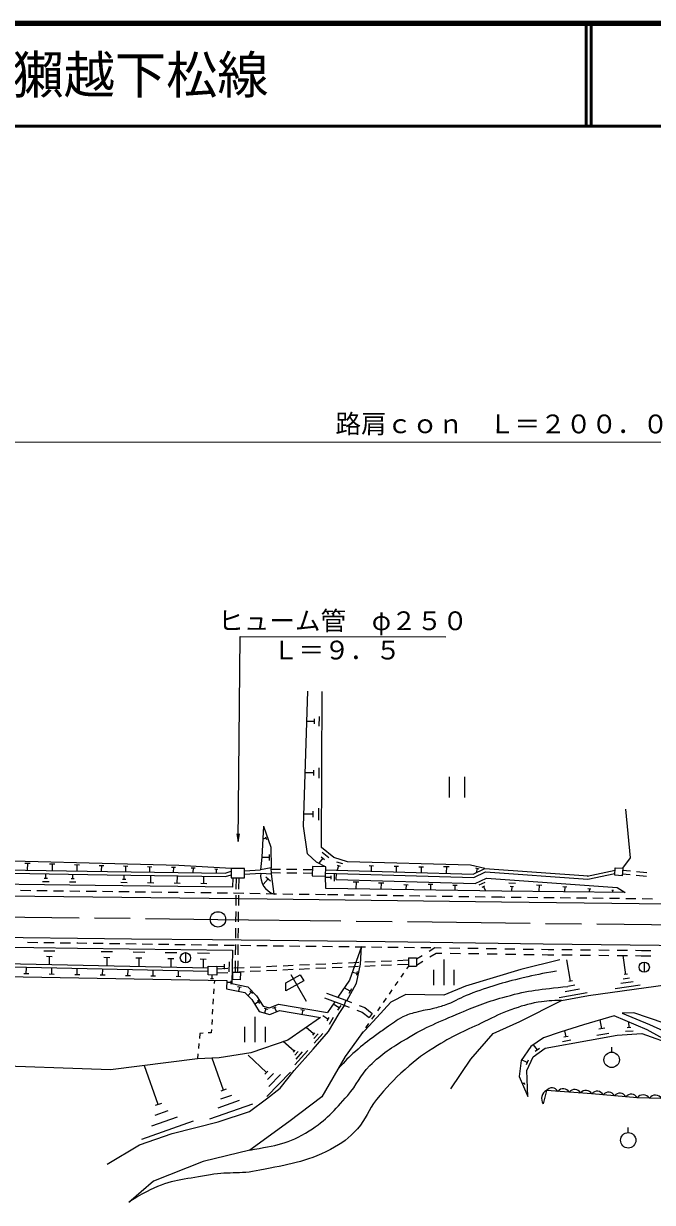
# Model space of a CAD drawing. Units: millimetres, scale not verified. Extents: x 40000 to 680000, y 20000 to 380000.
# Drawn here: x 242812 to 304230, y 264916 to 380000 of the extents above; entities that cross this region are included whole.
import ezdxf
from ezdxf.enums import TextEntityAlignment as Align

# ---------------------------------------------------------------- set-up
doc = ezdxf.new("R2010")
doc.units = ezdxf.units.MM
doc.header["$LTSCALE"] = 1000
doc.linetypes.add('CHAIN', pattern=[18.5, 12, -1.5, 3.5, -1.5])
for name, color, linetype, lineweight in [('M-BGD', 7, 'Continuous', 25), ('M-BMK', 2, 'CHAIN', 13), ('M-BMK-SRVR', 3, 'Continuous', 25), ('M-STR-HTXT', 7, 'Continuous', 13), ('M-STR-STRC', 7, 'Continuous', 25), ('M-TTL', 2, 'Continuous', 140), ('M-TTL-LINE', 7, 'Continuous', 50)]:
    doc.layers.add(name, color=color, linetype=linetype, lineweight=lineweight)
doc.layers.add('M-TTL-TXT', color=7, linetype='Continuous')
doc.styles.add('ＭＳ ゴシック', font='')
doc.styles.get('ＭＳ ゴシック').set_extended_font_data('MS Gothic')

# ---------------------------------------------------------------- blocks, each defined once
blk = doc.blocks.new('open_arrow')
at = {"color": 0, "linetype": 'Continuous', "lineweight": -2}
blk.add_lwpolyline([(7.5, 1.25), (0, 0), (7.5, -1.25)], dxfattribs=at)

msp = doc.modelspace()

# ---------------------------------------------------------------- linework, layer by layer
at = {"layer": 'M-BGD'}
for p, q in [((271194, 311878), (270487, 311881)), ((271195, 312114), (271193, 311642)), ((271668, 312347), (271663, 311405)), ((271644, 307357), (271640, 306349)), ((271138, 306856), (270382, 306859)), ((271139, 307108), (271137, 306603)), ((284376, 306460), (284375, 304460)), ((285876, 306459), (285875, 304459)), ((271051, 302820), (270193, 302824)), ((271052, 303106), (271050, 302534)), ((271626, 303389), (271621, 302245)), ((266236, 301633), (266076, 298613)), ((266484, 300467), (266169, 300369)), ((266445, 300593), (266523, 300341)), ((266076, 298613), (265963, 297387)), ((266801, 298597), (266073, 298583)), ((266795, 298888), (266806, 298306)), ((272044, 298521), (271637, 298030)), ((271880, 298656), (272207, 298385)), ((271988, 299119), (272642, 298577)), ((273380, 298180), (273977, 297988)), ((242921, 298036), (243456, 298022)), ((243189, 298029), (243171, 297360)), ((244991, 296538), (244997, 297010)), ((245357, 297978), (245877, 297964)), ((245617, 297971), (245600, 297320)), ((247612, 296501), (247618, 296967)), ((247781, 297897), (248269, 297884)), ((248025, 297890), (248009, 297281)), ((250184, 297819), (250641, 297807)), ((250413, 297813), (250397, 297242)), ((252559, 297765), (253003, 297753)), ((252781, 297759), (252766, 297205)), ((254918, 297698), (255337, 297687)), ((255127, 297693), (255113, 297169)), ((257252, 297641), (257653, 297630)), ((257452, 297635), (257439, 297134)), ((259194, 297586), (259571, 297565)), ((259383, 297576), (259356, 297104)), ((261478, 297467), (261788, 297449)), ((261633, 297458), (261611, 297070)), ((264387, 296967), (265983, 297067)), ((264389, 297288), (265963, 297387)), ((266993, 297465), (267907, 297455)), ((267013, 297115), (267913, 297105)), ((267278, 295015), (267020, 296990)), ((268506, 297449), (269506, 297439)), ((268513, 297099), (269513, 297089)), ((270106, 297433), (271019, 297423)), ((270113, 297083), (271013, 297073)), ((272318, 297369), (273375, 297354)), ((273152, 296973), (273161, 296294)), ((273353, 296435), (273370, 297034)), ((273433, 297834), (273731, 297738)), ((273582, 297786), (273438, 297338)), ((276554, 297801), (276993, 297790)), ((276773, 297796), (276759, 297247)), ((278991, 297739), (279434, 297728)), ((279212, 297733), (279198, 297179)), ((281431, 297677), (281878, 297665)), ((281655, 297671), (281641, 297112)), ((283840, 297711), (284368, 297698)), ((284104, 297705), (284087, 297044)), ((286954, 297567), (287283, 297489)), ((287119, 297528), (287021, 297117)), ((297853, 296782), (300578, 297368)), ((301289, 296995), (302045, 296924)), ((301312, 297344), (302074, 297272)), ((302671, 297216), (303667, 297122)), ((245302, 296220), (244673, 296228)), ((245148, 296537), (244834, 296540)), ((247918, 296187), (247297, 296195)), ((247767, 296500), (247457, 296503)), ((252934, 296125), (252328, 296133)), ((252786, 296430), (252483, 296434)), ((252634, 296432), (252640, 296887)), ((255530, 296094), (254930, 296101)), ((255230, 296097), (255239, 296847)), ((258120, 296062), (257527, 296070)), ((257823, 296066), (257832, 296807)), ((260703, 296031), (260117, 296038)), ((260410, 296035), (260419, 296768)), ((263253, 295700), (263283, 296599)), ((263591, 295503), (263604, 296616)), ((263841, 295499), (263854, 296614)), ((266698, 296507), (266205, 295952)), ((266476, 296705), (266921, 296310)), ((272323, 295550), (272306, 296778)), ((272817, 296629), (272308, 296622)), ((272815, 296799), (272820, 296459)), ((275000, 296222), (275565, 296206)), ((275282, 296214), (275262, 295508)), ((277481, 296121), (277995, 296107)), ((277738, 296114), (277720, 295472)), ((279963, 295945), (280364, 295933)), ((280164, 295939), (280149, 295437)), ((282336, 295987), (282799, 295974)), ((282568, 295981), (282551, 295403)), ((284731, 295898), (285150, 295886)), ((284940, 295892), (284925, 295369)), ((287312, 295906), (287885, 296176)), ((287590, 295687), (287877, 295822)), ((290210, 296121), (290854, 296075)), ((290348, 295787), (290670, 295764)), ((290509, 295776), (290474, 295292)), ((292914, 295927), (293429, 295889)), ((293171, 295908), (293125, 295263)), ((302642, 296867), (303638, 296774)), ((243521, 295342), (242521, 295355)), ((245121, 295322), (244121, 295335)), ((246721, 295302), (245721, 295315)), ((248321, 295282), (247321, 295295)), ((249784, 295263), (248921, 295274)), ((249921, 295262), (249784, 295263)), ((251520, 295242), (250521, 295255)), ((253120, 295223), (252120, 295235)), ((254720, 295204), (253720, 295216)), ((256320, 295184), (255320, 295196)), ((257920, 295165), (256920, 295177)), ((259520, 295145), (258520, 295157)), ((261120, 295126), (260120, 295138)), ((262720, 295106), (261720, 295119)), ((264319, 295077), (263320, 295099)), ((263573, 293903), (263584, 294903)), ((263823, 293899), (263834, 294899)), ((265919, 295043), (264919, 295065)), ((267278, 295015), (266519, 295031)), ((267519, 295011), (267278, 295015)), ((269119, 294991), (268119, 295004)), ((270718, 294970), (269718, 294983)), ((272316, 294949), (271318, 294962)), ((272315, 294950), (272316, 294949)), ((289518, 295303), (272323, 295550)), ((273511, 294933), (272511, 294947)), ((275111, 294910), (274111, 294924)), ((276711, 294887), (275711, 294901)), ((278311, 294864), (277311, 294878)), ((279910, 294841), (278911, 294855)), ((281510, 294818), (280510, 294832)), ((283110, 294795), (282110, 294809)), ((284710, 294772), (283710, 294786)), ((286310, 294749), (285310, 294763)), ((287910, 294726), (286910, 294740)), ((287734, 295755), (287936, 295325)), ((289509, 294703), (288510, 294717)), ((289826, 294699), (289509, 294703)), ((301580, 295171), (289516, 295303)), ((291426, 294682), (290426, 294693)), ((293025, 294664), (292025, 294675)), ((294625, 294647), (293625, 294658)), ((296225, 294629), (295225, 294640)), ((295485, 295742), (295879, 295713)), ((295682, 295728), (295647, 295236)), ((297825, 294612), (296825, 294623)), ((297932, 295566), (298209, 295546)), ((298070, 295556), (298045, 295210)), ((300259, 295399), (300425, 295387)), ((300342, 295393), (300327, 295185)), ((300783, 295662), (301580, 295171)), ((272015, 294430), (272016, 294429)), ((299425, 294595), (298425, 294606)), ((300742, 294580), (300025, 294588)), ((301025, 294577), (300742, 294580)), ((302625, 294555), (301625, 294569)), ((304225, 294534), (303225, 294547)), ((263555, 292303), (263566, 293303)), ((263805, 292299), (263816, 293299)), ((263537, 290703), (263548, 291703)), ((263787, 290699), (263798, 291699)), ((243199, 290312), (244199, 290299)), ((244799, 290292), (245799, 290279)), ((246399, 290272), (247399, 290259)), ((247999, 290252), (248101, 290250)), ((248101, 290250), (248999, 290237)), ((249598, 290228), (250598, 290214)), ((251198, 290205), (252198, 290190)), ((252798, 290181), (253798, 290167)), ((254398, 290158), (255398, 290143)), ((255998, 290134), (256998, 290120)), ((257598, 290111), (258597, 290096)), ((259197, 290087), (260197, 290072)), ((260797, 290064), (261797, 290049)), ((262397, 290040), (263225, 290028)), ((263225, 290028), (263397, 290026)), ((263519, 289103), (263530, 290103)), ((263769, 289100), (263780, 290100)), ((263997, 290019), (264997, 290006)), ((244791, 289492), (245879, 289478)), ((245056, 288944), (245600, 288937)), ((245328, 288941), (245318, 288124)), ((250391, 289417), (251514, 289400)), ((253506, 289371), (254646, 289354)), ((256637, 289325), (257794, 289308)), ((258622, 289303), (258622, 288303)), ((259786, 289278), (260960, 289261)), ((263218, 289528), (263139, 286289)), ((265597, 289999), (266597, 289987)), ((267197, 289980), (268197, 289967)), ((268797, 289960), (269796, 289948)), ((270396, 289941), (271396, 289928)), ((271996, 289921), (272996, 289909)), ((273596, 289902), (274596, 289889)), ((275196, 289882), (276196, 289870)), ((276796, 289863), (277796, 289850)), ((278396, 289843), (279396, 289831)), ((279996, 289824), (280996, 289812)), ((281200, 288692), (281748, 289030)), ((281596, 289804), (282596, 289792)), ((282429, 289450), (282977, 289787)), ((282500, 288882), (283120, 289265)), ((282977, 289787), (283607, 289778)), ((283120, 289265), (283676, 289257)), ((284407, 289765), (285407, 289750)), ((284475, 289244), (285475, 289229)), ((286207, 289738), (287207, 289722)), ((286275, 289217), (287275, 289201)), ((288007, 289710), (289006, 289695)), ((288075, 289189), (289075, 289173)), ((289806, 289682), (290806, 289667)), ((289875, 289161), (290875, 289146)), ((291606, 289655), (292606, 289639)), ((291675, 289133), (292675, 289118)), ((293406, 289627), (294036, 289617)), ((293474, 289106), (294030, 289097)), ((294030, 289097), (294585, 289092)), ((294036, 289617), (294592, 289612)), ((295385, 289083), (296385, 289073)), ((295391, 289603), (296391, 289593)), ((297185, 289065), (298185, 289055)), ((297191, 289585), (298191, 289575)), ((298985, 289047), (299985, 289037)), ((298991, 289567), (299991, 289557)), ((300785, 289029), (301785, 289019)), ((300791, 289549), (301791, 289539)), ((301632, 287180), (301372, 289023)), ((302585, 289011), (303140, 289005)), ((302591, 289530), (303146, 289525)), ((303140, 289005), (304068, 288992)), ((303146, 289525), (304074, 289512)), ((243073, 287228), (243084, 287852)), ((245565, 287182), (245577, 287798)), ((248052, 287137), (248063, 287745)), ((250663, 288851), (251225, 288842)), ((250944, 288847), (250932, 288004)), ((253782, 288796), (254352, 288788)), ((254067, 288792), (254055, 287937)), ((256918, 288742), (257497, 288733)), ((257207, 288738), (257195, 287870)), ((260071, 288687), (260658, 288678)), ((260364, 288683), (260351, 287802)), ((261689, 287728), (262756, 287777)), ((262405, 287927), (261694, 287945)), ((262410, 288164), (262399, 287690)), ((262890, 288390), (262867, 287442)), ((263355, 287805), (264354, 287851)), ((263500, 287391), (263512, 288503)), ((263750, 287385), (263762, 288500)), ((264953, 287879), (265952, 287925)), ((266552, 287952), (267550, 287999)), ((268150, 288026), (269149, 288072)), ((269743, 287699), (270742, 287745)), ((269748, 288100), (270747, 288146)), ((271341, 287773), (272340, 287819)), ((271346, 288174), (272345, 288220)), ((272940, 287847), (273938, 287893)), ((272945, 288248), (273944, 288294)), ((274538, 287921), (275537, 287967)), ((274543, 288321), (275542, 288367)), ((276136, 287994), (277135, 288041)), ((276141, 288395), (277140, 288441)), ((277734, 288068), (278733, 288114)), ((277740, 288469), (278739, 288515)), ((279333, 288142), (280403, 288191)), ((279338, 288543), (280405, 288592)), ((280403, 287992), (280215, 287722)), ((280405, 288792), (280403, 287992)), ((280403, 287992), (281198, 287989)), ((280405, 288792), (281200, 288789)), ((281200, 288789), (281198, 287989)), ((281198, 288080), (281819, 288463)), ((283849, 288636), (283848, 286136)), ((296241, 286522), (295874, 288588)), ((303431, 288381), (303430, 287381)), ((243322, 287223), (242823, 287232)), ((245812, 287178), (245319, 287187)), ((248295, 287132), (247809, 287141)), ((250773, 287087), (250292, 287096)), ((250532, 287091), (250543, 287692)), ((253243, 287042), (252769, 287050)), ((253006, 287046), (253017, 287639)), ((255708, 286997), (255240, 287005)), ((255474, 287001), (255485, 287586)), ((258167, 286952), (257705, 286960)), ((257936, 286956), (257946, 287534)), ((261375, 286731), (261067, 286737)), ((261221, 286734), (261228, 287119)), ((261451, 286592), (261432, 286282)), ((261680, 287327), (262750, 287377)), ((262655, 286570), (262635, 285772)), ((263350, 287404), (264349, 287450)), ((264948, 287478), (265947, 287524)), ((266546, 287552), (267545, 287598)), ((268145, 287626), (269144, 287672)), ((268439, 286367), (269826, 287146)), ((270431, 284546), (268959, 287147)), ((269826, 287146), (270172, 286539)), ((275372, 287274), (274915, 287367)), ((275409, 287457), (275335, 287092)), ((279930, 287311), (279645, 286901)), ((282849, 287636), (282848, 286136)), ((284849, 287635), (284848, 286135)), ((301997, 286814), (301383, 286727)), ((301786, 287202), (301479, 287159)), ((261401, 285783), (261371, 285284)), ((263057, 286388), (262650, 286385)), ((263056, 286550), (263058, 286225)), ((263715, 286002), (264062, 285928)), ((263889, 285965), (263797, 285531)), ((265046, 285431), (264717, 285099)), ((264913, 285563), (265179, 285299)), ((270172, 286539), (268437, 285564)), ((268437, 285564), (268439, 286367)), ((274722, 285536), (274133, 285859)), ((274851, 285772), (274593, 285301)), ((278790, 285669), (278505, 285258)), ((279360, 286490), (279075, 286079)), ((297093, 285726), (295715, 285481)), ((296667, 286124), (295978, 286001)), ((296413, 286552), (296069, 286491)), ((303034, 286125), (300577, 285779)), ((302362, 286448), (301134, 286275)), ((261340, 284785), (261309, 284286)), ((265764, 284497), (265391, 284260)), ((265670, 284646), (265859, 284348)), ((272214, 284878), (274108, 284183)), ((272386, 285348), (274280, 284652)), ((273209, 284513), (272482, 283453)), ((273635, 283908), (273046, 284276)), ((274280, 284652), (274108, 284183)), ((274280, 284652), (274832, 284437)), ((278219, 284847), (277934, 284436)), ((297863, 285389), (295108, 284900)), ((261279, 283787), (261248, 283288)), ((266309, 283895), (266660, 283795)), ((266484, 283845), (266359, 283406)), ((267163, 283879), (267498, 284017)), ((267331, 283948), (267504, 283529)), ((269901, 283743), (270254, 283682)), ((270078, 283713), (270002, 283270)), ((272524, 282820), (272028, 283117)), ((273782, 284143), (273487, 283672)), ((274098, 284187), (274616, 283984)), ((275361, 283693), (275879, 283490)), ((275577, 284145), (276129, 283930)), ((275879, 283490), (276565, 282956)), ((276129, 283930), (276872, 283350)), ((276872, 283350), (276565, 282956)), ((277079, 283204), (276794, 282793)), ((277649, 284026), (277364, 283615)), ((261217, 282789), (261187, 282290)), ((264401, 282048), (264400, 280548)), ((265401, 283047), (265400, 280547)), ((266401, 282047), (266400, 280547)), ((271130, 281360), (270409, 281995)), ((272623, 282985), (272425, 282655)), ((273052, 282953), (272656, 282292)), ((276509, 282383), (276223, 281972)), ((299287, 281878), (299139, 282748)), ((302131, 281994), (301763, 281969)), ((301947, 281981), (301910, 282534)), ((260039, 281414), (259992, 280923)), ((260339, 281432), (260039, 281414)), ((261137, 281481), (260838, 281463)), ((261156, 281791), (261137, 281481)), ((271236, 281480), (271024, 281240)), ((271582, 281389), (271159, 280908)), ((272034, 281418), (271188, 280456)), ((275938, 281561), (275751, 281292)), ((295991, 281114), (295589, 281041)), ((295790, 281078), (295681, 281680)), ((299966, 281396), (298806, 281199)), ((299577, 281927), (298997, 281828)), ((302340, 281638), (301603, 281588)), ((259943, 280425), (259895, 279928)), ((269234, 279676), (268181, 280616)), ((269313, 279764), (269156, 279588)), ((270563, 279751), (269309, 278347)), ((292991, 279797), (292616, 280306)), ((293195, 279947), (292788, 279647)), ((296264, 280748), (295461, 280603)), ((300249, 279586), (300249, 280086)), ((259847, 279430), (259799, 278939)), ((262340, 275879), (261241, 279013)), ((266528, 277586), (264737, 279307)), ((269625, 279643), (269311, 279291)), ((270016, 279609), (269389, 278907)), ((292005, 278582), (291456, 278830)), ((292104, 278801), (291905, 278362)), ((255967, 274474), (254639, 278261)), ((266671, 277735), (266385, 277436)), ((268869, 277632), (266574, 275245)), ((267213, 277502), (266639, 276905)), ((267898, 277418), (266750, 276224)), ((291718, 276520), (291506, 276513)), ((291716, 276605), (291721, 276435)), ((263107, 275365), (262062, 274999)), ((262602, 275970), (262079, 275787)), ((256282, 274585), (255651, 274364)), ((265163, 274522), (260984, 273057)), ((263874, 274852), (261784, 274119)), ((259376, 272835), (254328, 271065)), ((257819, 273234), (255295, 272349)), ((256893, 273854), (255631, 273412)), ((301867, 271729), (301867, 272229))]:
    msp.add_line(p, q, dxfattribs=at)
for points in [[(263081, 297512), (257980, 297799), (235460, 298404), (219393, 298869), (211470, 298928), (206082, 298889), (208603, 307175), (214476, 314779)], [(272305, 297670), (271421, 298143), (270544, 298958), (270155, 301662), (270584, 314841)], [(287860, 297513), (286449, 297848), (274436, 298156), (273104, 298584), (271908, 299574), (271979, 314795)], [(301325, 297536), (302094, 298559), (301623, 303314)], [(266236, 301633), (266947, 299611), (266986, 297589)], [(193552, 296761), (194832, 296140), (204969, 297164), (208957, 297372), (214958, 297470), (216965, 297470), (250991, 296912), (262539, 296736), (263076, 296912)], [(193756, 297017), (194890, 296467), (204944, 297483), (208946, 297691), (214956, 297790), (216967, 297790), (250996, 297232), (262490, 297056), (263079, 297249)], [(265983, 297067), (267020, 296990), (266986, 297589), (265963, 297387)], [(272312, 297049), (273370, 297034), (286780, 296650), (287921, 297188), (297920, 296469), (300555, 297036)], [(273379, 297354), (286713, 296972), (287860, 297513), (297943, 296788)], [(263253, 295700), (249792, 295863), (234894, 296051), (224913, 296176), (214922, 296283), (212288, 296271), (209908, 296260), (206570, 296098)], [(273353, 296435), (286907, 296046), (288035, 296578), (300783, 295662)], [(193123, 288660), (196472, 289064), (200490, 289500), (202931, 289723), (206174, 289941), (208041, 290020), (211587, 290119), (214382, 290150), (217986, 290143), (228072, 290022), (239503, 289859), (248094, 289750), (263218, 289528)], [(275809, 289897), (274648, 286609), (273501, 284938)], [(274392, 284609), (275326, 286313), (275704, 288177), (275809, 289897)], [(260852, 287791), (214974, 288774), (212976, 288802), (208109, 288806), (204886, 288692), (200974, 288491), (198925, 288340), (192816, 287760)], [(260845, 287471), (214969, 288454), (212974, 288482), (208115, 288486), (204900, 288372), (200994, 288171), (198952, 288021), (192907, 287448)], [(295197, 288586), (291363, 287670), (285965, 286038), (283871, 285150), (280157, 285204), (278665, 284471), (277326, 282975), (275751, 281292), (274235, 279163), (271937, 275224), (268704, 272778), (264913, 270029), (260356, 268925), (255494, 266988), (253083, 264916)], [(284557, 275991), (286490, 278891), (288671, 281423), (291280, 282564), (295359, 284633), (297971, 285108), (305724, 286202), (313732, 287171), (317782, 287731), (320616, 287860), (323565, 288735)], [(191963, 281406), (194629, 286250), (201255, 286972), (207584, 287374), (215623, 287429), (262655, 286570)], [(262635, 285772), (264409, 285405), (265103, 284716), (265838, 283555), (266861, 283264), (267794, 283649), (271816, 282959)], [(263139, 286289), (264706, 285956), (265573, 285094), (266222, 284069), (266825, 283898), (267725, 284270), (272482, 283453)], [(250967, 268657), (254147, 270554), (257341, 271653), (261818, 272780), (264887, 273805), (266541, 275015), (267866, 276065), (269233, 277811), (271087, 279888), (272585, 281590), (273638, 283347), (274141, 284150), (274150, 284167)], [(305387, 282407), (302414, 283420), (301273, 283386), (303940, 282284), (307021, 280874)], [(271816, 282959), (268622, 280769), (264992, 279510), (261900, 279046), (259799, 278939)], [(259799, 278939), (251306, 277846), (238341, 278304), (219973, 278337), (213118, 281323), (211386, 281632), (209460, 280848), (204989, 277182)], [(311380, 273585), (308706, 274976), (302746, 275134), (298319, 275519), (293885, 275837), (293554, 274553)]]:
    msp.add_lwpolyline(points, dxfattribs=at)
for points in [[(263074, 296620), (264384, 296609), (264391, 297502), (263081, 297512)], [(271008, 296802), (272306, 296778), (272323, 297669), (271025, 297694)], [(301276, 296803), (300543, 296853), (300592, 297586), (301325, 297536)], [(260856, 287965), (261694, 287946), (261675, 287109), (260838, 287128)], [(263990, 287380), (263974, 286650), (263244, 286666), (263260, 287396)], [(300480, 283146), (297491, 282259), (295224, 281534), (293605, 280999), (292367, 280132), (291411, 278766), (291203, 277201), (292059, 275263), (291978, 277796), (292578, 279120), (293761, 279991), (298071, 280770), (300801, 281234), (303183, 281393), (306475, 280229), (303730, 281757)]]:
    msp.add_lwpolyline(points, close=True, dxfattribs=at)
for centre, radius in [((258622, 288803), 500), ((303430, 287881), 500), ((300249, 278836), 750), ((301866, 270979), 750)]:
    msp.add_circle(centre, radius, dxfattribs=at)
for centre, radius, start, end in [((267854, 296813), 1888, 172.24264, 252.24422), ((294283, 275050), 882, 116.82618, 214.24831), ((294413, 275433), 665, 29.17813, 142.6294), ((295522, 275354), 665, 29.17813, 142.6294), ((296630, 275274), 665, 29.17813, 142.6294), ((297739, 275195), 665, 29.17813, 142.6294), ((298841, 275108), 664, 28.28224, 141.78271), ((299948, 275012), 664, 28.28224, 141.78271), ((301054, 274916), 664, 28.28224, 141.78271), ((302161, 274820), 664, 28.28224, 141.78271), ((303330, 274676), 742, 35.06089, 141.8978), ((304522, 274645), 742, 35.06089, 141.8978)]:
    msp.add_arc(centre, radius, start, end, dxfattribs=at)
for points, knots in [([(294855, 287502), (293309, 287233), (292869, 287134), (291609, 286836), (289509, 286340), (288343, 285987), (286323, 285226), (285474, 284906), (285058, 284583), (284209, 284263), (283735, 284085), (283461, 284010), (282973, 283874), (282256, 283675), (281825, 283681), (281111, 283468), (280611, 283318), (280312, 283267), (279850, 283023), (279184, 282672), (278855, 282397), (278236, 281967), (277815, 281675), (277578, 281512), (277169, 281203), (276394, 280617), (275938, 280314), (275215, 279665), (274517, 279038), (274287, 278787), (273529, 277953)], [0, 0, 0, 0, 1, 1, 1, 2, 2, 2, 3, 3, 3, 4, 4, 4, 5, 5, 5, 6, 6, 6, 7, 7, 7, 8, 8, 8, 9, 9, 9, 10, 10, 10, 10]), ([(264913, 270029), (267492, 270485), (268694, 270628), (270709, 271890), (272403, 272950), (273132, 273874), (274467, 275361), (275412, 276414), (275627, 277268), (276628, 278270), (277851, 279494), (278713, 280004), (280197, 280896), (282150, 282071), (283358, 282534), (285455, 283428), (287173, 284160), (288162, 284527), (289962, 285021), (292258, 285651), (293179, 285707), (295978, 286001)], [0, 0, 0, 0, 1, 1, 1, 2, 2, 2, 3, 3, 3, 4, 4, 4, 5, 5, 5, 6, 6, 6, 7, 7, 7, 7]), ([(295359, 284633), (294306, 284617), (293958, 284599), (293074, 284457), (292005, 284287), (291428, 284067), (290403, 283717), (289367, 283363), (288832, 283043), (287844, 282569), (286027, 281697), (284945, 281315), (283243, 280235), (281943, 279410), (281206, 278936), (280065, 277901), (278891, 276836), (278264, 276191), (277282, 274948), (276458, 273905), (276296, 273098), (275413, 272105), (274555, 271141), (273927, 270704), (272788, 270097), (270313, 268777), (268644, 268648), (265902, 268056), (263902, 267625), (262694, 267958), (260687, 267559), (258508, 267125), (257166, 267135), (255178, 266143), (254329, 265720), (253971, 265547), (253083, 264916)], [0, 0, 0, 0, 1, 1, 1, 2, 2, 2, 3, 3, 3, 4, 4, 4, 5, 5, 5, 6, 6, 6, 7, 7, 7, 8, 8, 8, 9, 9, 9, 10, 10, 10, 11, 11, 11, 12, 12, 12, 12])]:
    msp.add_open_spline(points, degree=3, knots=knots, dxfattribs=at)
at = {"layer": 'M-BMK'}
msp.add_lwpolyline([(217738, 293084), (261800, 292549), (358815, 291373)], dxfattribs=at)
at = {"layer": 'M-BMK-SRVR'}
msp.add_circle((261800, 292549), 750, dxfattribs=at)
at = {"layer": 'M-STR-HTXT'}
msp.add_line((190864, 339214), (388181, 339095), dxfattribs=at)
msp.add_lwpolyline([(263763, 300156), (263972, 320159), (284050, 320147)], dxfattribs=at)
at = {"layer": 'M-STR-STRC'}
for points in [[(321779, 293832), (289496, 294243), (266588, 294525), (235367, 294884), (214821, 295125), (210411, 295115), (206704, 294998)], [(206672, 290991), (209905, 291114), (213568, 291129), (237480, 290854), (253342, 290659), (261263, 290570), (278114, 290374), (293566, 290168), (321836, 289820)]]:
    msp.add_lwpolyline(points, dxfattribs=at)
at = {"layer": 'M-TTL'}
msp.add_line((680000, 380000), (40000, 380000), dxfattribs=at)
at = {"layer": 'M-TTL-LINE'}
for p, q in [((297750, 380000), (297750, 370000)), ((298250, 380000), (298250, 370000)), ((40000, 370000), (680000, 370000))]:
    msp.add_line(p, q, dxfattribs=at)

# ---------------------------------------------------------------- block references
at = {"layer": 'M-STR-HTXT', "xscale": 100, "yscale": 100, "rotation": 89.4}
msp.add_blockref('open_arrow', (263763, 300156), dxfattribs=at)

# ---------------------------------------------------------------- texts
at = {"layer": 'M-STR-HTXT', "style": 'ＭＳ ゴシック'}
msp.add_text('路肩ｃｏｎ\u3000Ｌ＝２００．０', height=1833, rotation=359.965, dxfattribs=at).set_placement((289523, 339454), align=Align.BOTTOM_CENTER)
for s, p in [('ヒューム管\u3000φ２５０', (274012, 321703)), ('Ｌ＝９．５', (273421, 318839))]:
    msp.add_text(s, height=1833, rotation=359.965, dxfattribs=at).set_placement(p, align=Align.MIDDLE_CENTER)
at = {"layer": 'M-TTL-TXT', "style": 'ＭＳ ゴシック'}
msp.add_text('一般県道\u3000獺越下松線', height=3666, dxfattribs=at).set_placement((216734, 375000), align=Align.MIDDLE_LEFT)

doc.saveas('drawing.dxf')
